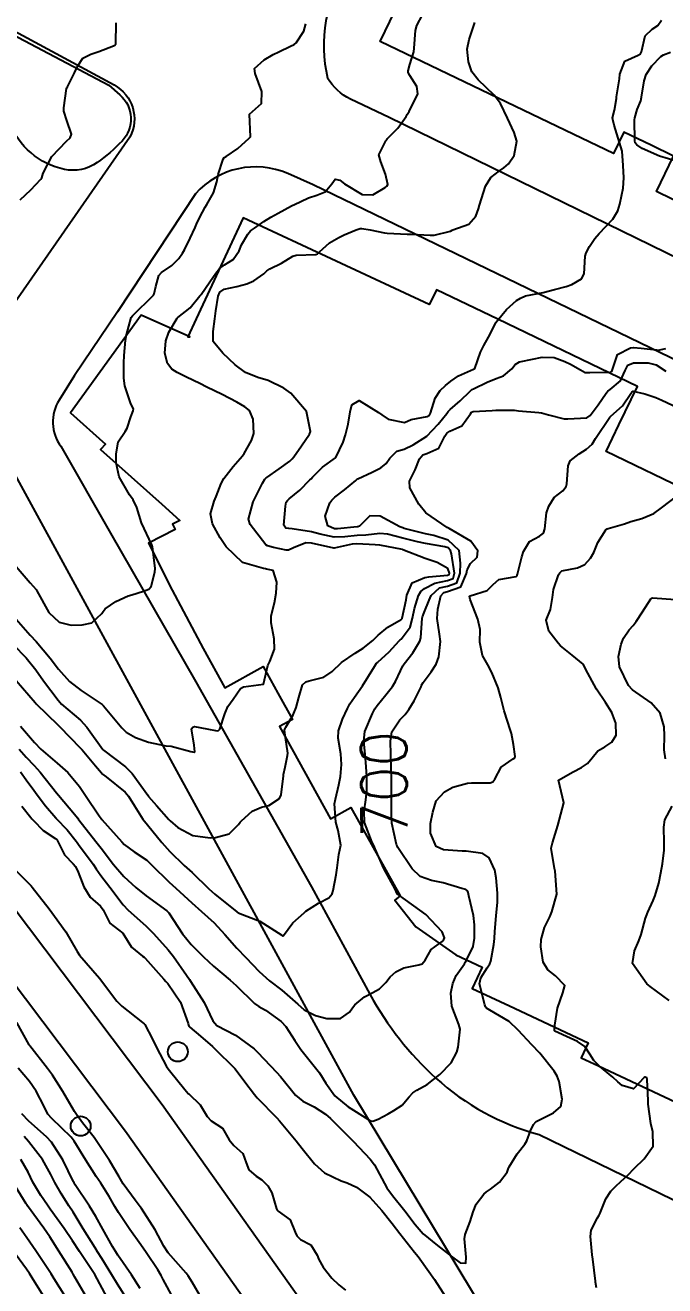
# Model space of a CAD drawing. Header units: metres. Extents: x 286371 to 293043, y 7462578 to 7466404.
# Drawn here: x 289867.5 to 289923.6, y 7464489.6 to 7464600.2 of the extents above; entities that cross this region are included whole.
import ezdxf
from ezdxf.enums import TextEntityAlignment as Align

# ---------------------------------------------------------------- set-up
doc = ezdxf.new("R2010")
doc.units = ezdxf.units.M
doc.header["$MEASUREMENT"] = 0
for name, color, linetype in [('Canteiro', 45, 'Continuous'), ('Cotas', 45, 'Continuous'), ('Curvas de Nivel 1m', 11, 'Continuous'), ('Curvas de Nivel 5m', 15, 'Continuous'), ('Edificações', 30, 'Continuous'), ('Linha Férrea', 20, 'Continuous'), ('Postes', 20, 'Continuous'), ('Vias primárias', 230, 'Continuous')]:
    doc.layers.add(name, color=color, linetype=linetype)
doc.styles.add('Style-STANDARD', font='STANDARD.shx')

msp = doc.modelspace()

# ---------------------------------------------------------------- linework, layer by layer
at = {"layer": 'Canteiro'}
msp.add_lwpolyline([(289865.83, 7464599.67), (289874.79, 7464594.93), (289875.76, 7464594.1, -0.43214), (289875.96, 7464590.04, -0.046887), (289873.77, 7464588.15, -0.209265), (289870.9, 7464587.55, -0.255514), (289866.1, 7464591.66, -0.033185), (289864.05, 7464598.36, -0.661156)], format="xyb", close=True, dxfattribs=at)
at = {"layer": 'Curvas de Nivel 1m', "flags": 128}
for points, elevation in [([(289866.46, 7464548.32), (289867.91, 7464546.69), (289868.43, 7464546.13), (289869.66, 7464544.67), (289870.39, 7464543.72), (289871.36, 7464542.64), (289872.36, 7464541.84), (289874.23, 7464540.6), (289874.34, 7464540.5), (289875.95, 7464538.57), (289876.31, 7464538.19), (289877.13, 7464537.72), (289878.29, 7464537.3), (289879.8, 7464536.99), (289880.28, 7464536.94), (289881.99, 7464536.48), (289882.27, 7464536.42), (289882.31, 7464536.43), (289882.34, 7464536.47), (289882.28, 7464537.03), (289882.06, 7464538.48), (289882.16, 7464538.63), (289882.31, 7464538.67), (289883.39, 7464538.46), (289884.3, 7464538.29), (289884.43, 7464538.32), (289884.52, 7464538.44), (289884.98, 7464539.78), (289885.25, 7464540.43), (289885.69, 7464541.08), (289886.36, 7464542.01), (289886.62, 7464542.15), (289888.36, 7464542.38), (289888.75, 7464544.02), (289888.92, 7464544.38), (289889.32, 7464545.47), (289889.29, 7464546.37), (289889.05, 7464547.77), (289889.05, 7464548.38), (289889.34, 7464549.52), (289889.48, 7464550.37), (289889.53, 7464551.34), (289889.21, 7464552.37), (289888.63, 7464552.49), (289888.53, 7464552.51), (289888.36, 7464552.55), (289886.53, 7464553.08), (289885.1, 7464554.44), (289884.57, 7464555.23), (289883.9, 7464556.45), (289883.72, 7464557.33), (289884.04, 7464558.45), (289884.21, 7464558.86), (289884.64, 7464559.99), (289884.89, 7464560.44), (289885.71, 7464561.48), (289886.53, 7464562.41), (289886.68, 7464562.62), (289887.32, 7464563.77), (289887.53, 7464564.39), (289887.47, 7464565.65), (289887.13, 7464566.4), (289886.74, 7464566.73), (289886.02, 7464567.14), (289884.75, 7464567.79), (289883.4, 7464568.45), (289882.77, 7464568.77), (289881.62, 7464569.33), (289880.78, 7464569.74), (289880.32, 7464570.04), (289879.95, 7464570.51), (289879.72, 7464571.43), (289879.8, 7464572.51), (289880.07, 7464573.27), (289880.78, 7464574.5), (289880.82, 7464574.53), (289880.86, 7464574.56), (289881.93, 7464575.42), (289882.79, 7464576.47), (289882.83, 7464576.52), (289882.89, 7464576.58), (289883.66, 7464577.7), (289884.19, 7464578.45), (289884.5, 7464578.87), (289884.94, 7464579.17), (289885.71, 7464579.65), (289886.22, 7464580.42), (289886.44, 7464580.94), (289886.98, 7464581.88), (289887.23, 7464582.15), (289887.57, 7464582.4), (289888.39, 7464582.98), (289889, 7464583.35), (289889.65, 7464583.72), (289890.82, 7464584.35), (289890.95, 7464584.41), (289891.02, 7464584.44), (289892.3, 7464585.05), (289893.03, 7464585.3), (289893.76, 7464585.58), (289894.36, 7464586.29), (289894.65, 7464586.69), (289895.05, 7464586.6), (289895.48, 7464586.28), (289897.03, 7464585.34), (289897.94, 7464585.32), (289899.03, 7464585.96), (289899.18, 7464586.07), (289899.27, 7464586.22), (289899.05, 7464587.12), (289898.65, 7464588.23), (289898.49, 7464588.82), (289899.1, 7464590.06), (289899.17, 7464590.16), (289899.22, 7464590.22), (289900.15, 7464591.18), (289900.87, 7464592.2), (289900.97, 7464592.36), (289901.14, 7464592.62), (289901.9, 7464594.18), (289901.82, 7464594.82), (289901.19, 7464595.78), (289901.04, 7464596.04), (289901.04, 7464596.19), (289901.2, 7464596.76), (289901.54, 7464597.86), (289901.57, 7464598.18), (289901.69, 7464599.73), (289901.81, 7464600.18), (289902.32, 7464601.11)], 697), ([(289866.42, 7464545.88), (289867.54, 7464544.7), (289868.39, 7464543.64), (289869.08, 7464542.67), (289870.35, 7464540.98), (289870.66, 7464540.65), (289872.32, 7464539.22), (289872.88, 7464538.62), (289874.28, 7464536.66), (289874.34, 7464536.59), (289876.25, 7464535.13), (289876.86, 7464534.56), (289878.22, 7464532.64), (289878.29, 7464532.53), (289878.98, 7464531.74), (289880.07, 7464530.51), (289880.18, 7464530.4), (289880.85, 7464529.82), (289882.16, 7464529.12), (289883.7, 7464528.92), (289884.16, 7464528.93), (289885.34, 7464529.25), (289886.18, 7464530.07), (289886.32, 7464530.28), (289886.43, 7464530.41), (289887.36, 7464531.24), (289888.2, 7464531.59), (289888.84, 7464531.74), (289889.78, 7464532.36), (289889.91, 7464532.67), (289890.12, 7464534.36), (289890.13, 7464534.47), (289890.26, 7464535.11), (289890.48, 7464536.14), (289890.5, 7464536.35), (289890.29, 7464537.7), (289890.21, 7464538.36), (289890.22, 7464538.44), (289890.31, 7464538.63), (289890.96, 7464539.71), (289891.22, 7464540.34), (289891.45, 7464541.23), (289891.78, 7464542.33), (289892.09, 7464542.61), (289892.37, 7464542.68), (289893.66, 7464543.02), (289894.38, 7464543.51), (289895.21, 7464544.28), (289896.41, 7464545.1), (289897.11, 7464545.55), (289897.96, 7464546.23), (289898.2, 7464546.46), (289898.43, 7464546.69), (289899.27, 7464547.38), (289900.45, 7464548.07), (289900.51, 7464548.14), (289900.53, 7464548.19), (289900.87, 7464549.8), (289900.94, 7464550.19), (289901.4, 7464551.28), (289902.51, 7464551.75), (289902.86, 7464551.81), (289904.51, 7464551.96), (289904.64, 7464552.01), (289904.67, 7464552.13), (289904.52, 7464552.55), (289903.6, 7464553.08), (289902.54, 7464553.42), (289900.59, 7464554.19), (289900.55, 7464554.2), (289898.56, 7464554.58), (289898.17, 7464554.62), (289896.56, 7464554.7), (289896.15, 7464554.67), (289894.55, 7464554.31), (289894.53, 7464554.31), (289892.56, 7464554.77), (289892.09, 7464554.79), (289890.98, 7464554.34), (289890.55, 7464554.15), (289890.34, 7464554.14), (289889.25, 7464554.37), (289888.7, 7464554.52), (289888.56, 7464554.62), (289887.18, 7464556.41), (289887.06, 7464556.87), (289887.47, 7464558.4), (289888.28, 7464560.02), (289888.49, 7464560.38), (289888.57, 7464560.45), (289888.65, 7464560.51), (289889.74, 7464561.27), (289890.67, 7464561.96), (289890.87, 7464562.15), (289891.02, 7464562.34), (289891.71, 7464563.31), (289892.39, 7464564.32), (289892.48, 7464564.55), (289892.12, 7464566.32), (289890.76, 7464567.93), (289890.15, 7464568.35), (289888.77, 7464569.04), (289887.86, 7464569.31), (289886.78, 7464569.73), (289885.87, 7464570.42), (289884.81, 7464571.42), (289883.94, 7464572.45), (289883.95, 7464573.33), (289884.1, 7464574.45), (289884.18, 7464575.13), (289884.38, 7464576.44), (289884.54, 7464576.79), (289884.9, 7464577.04), (289886.03, 7464577.29), (289886.9, 7464577.51), (289887.53, 7464577.77), (289888.38, 7464578.38), (289888.66, 7464578.64), (289888.92, 7464578.82), (289889.95, 7464579.34), (289890.94, 7464579.94), (289891.24, 7464580.03), (289892.94, 7464580.1), (289893.1, 7464580.15), (289893.27, 7464580.31), (289894.15, 7464581.1), (289894.96, 7464581.59), (289895.43, 7464581.81), (289896.48, 7464582.26), (289896.85, 7464582.38), (289896.98, 7464582.38), (289897.72, 7464582.24), (289898.97, 7464581.99), (289899.22, 7464581.97), (289900.97, 7464581.88), (289901.3, 7464581.86), (289902.97, 7464581.78), (289903.33, 7464581.79), (289904.77, 7464582.14), (289904.9, 7464582.21), (289904.98, 7464582.26), (289906.36, 7464582.74), (289906.99, 7464583.44), (289907.23, 7464584.1), (289907.32, 7464584.41), (289907.82, 7464586.08), (289908.29, 7464586.83), (289909.05, 7464587.42), (289909.43, 7464587.69), (289909.84, 7464588.05), (289910.36, 7464588.76), (289910.57, 7464590.04), (289910.36, 7464590.79), (289909.76, 7464592.05), (289909.15, 7464593.32), (289908.6, 7464594.07), (289907.18, 7464595.41), (289906.64, 7464596.1), (289906.33, 7464596.99), (289906.23, 7464598.11), (289906.39, 7464598.96), (289906.79, 7464600.1), (289906.91, 7464600.45)], 698), ([(289866.67, 7464542.71), (289868.35, 7464540.77), (289868.42, 7464540.68), (289870.32, 7464538.83), (289870.49, 7464538.65), (289872.29, 7464536.8), (289872.45, 7464536.62), (289873.64, 7464535.22), (289874.15, 7464534.6), (289874.24, 7464534.51), (289874.58, 7464534.25), (289876.22, 7464532.93), (289876.53, 7464532.56), (289877.04, 7464531.71), (289877.77, 7464530.54), (289878.18, 7464530.04), (289879.46, 7464528.51), (289880.14, 7464527.71), (289881.42, 7464526.49), (289882.11, 7464525.86), (289883.57, 7464524.45), (289884.09, 7464523.98), (289886.02, 7464522.42), (289886.06, 7464522.38), (289886.13, 7464522.34), (289888.05, 7464521.61), (289889.96, 7464520.36), (289890.03, 7464520.32), (289890.07, 7464520.31), (289890.12, 7464520.35), (289890.93, 7464521.46), (289891.92, 7464522.33), (289891.99, 7464522.4), (289892.07, 7464522.48), (289893.2, 7464523.18), (289894.08, 7464523.64), (289894.38, 7464524), (289894.46, 7464524.29), (289894.73, 7464525.67), (289894.81, 7464526.28), (289894.98, 7464527.44), (289895.15, 7464528.28), (289894.91, 7464529.55), (289894.7, 7464530.29), (289894.6, 7464531.9), (289894.67, 7464532.29), (289894.97, 7464533.55), (289895.12, 7464534.28), (289895.21, 7464535.33), (289895.14, 7464536.28), (289894.92, 7464537.66), (289894.93, 7464538.29), (289895.29, 7464539.31), (289895.74, 7464540.27), (289895.94, 7464540.67), (289896.35, 7464541.24), (289897.04, 7464542.25), (289898.09, 7464543.93), (289898.28, 7464544.23), (289898.34, 7464544.28), (289898.4, 7464544.32), (289899.38, 7464545.24), (289900.27, 7464546.2), (289900.35, 7464546.27), (289900.43, 7464546.34), (289901.22, 7464547.4), (289901.44, 7464548.18), (289901.61, 7464549.03), (289901.96, 7464550.17), (289902.15, 7464550.51), (289902.49, 7464550.78), (289903.39, 7464551.26), (289904.5, 7464551.48), (289904.99, 7464551.65), (289905.12, 7464552.13), (289904.84, 7464553.82), (289904.76, 7464554.13), (289904.55, 7464554.34), (289904.26, 7464554.43), (289902.56, 7464554.72), (289901.87, 7464554.87), (289900.57, 7464555.19), (289899.24, 7464555.55), (289898.57, 7464555.62), (289897.35, 7464555.46), (289896.57, 7464555.42), (289895.51, 7464555.33), (289894.57, 7464555.3), (289893.32, 7464555.56), (289892.58, 7464555.75), (289890.89, 7464556.03), (289890.58, 7464556.04), (289890.32, 7464556.09), (289890.14, 7464556.35), (289890.28, 7464558.02), (289890.36, 7464558.35), (289890.46, 7464558.51), (289890.62, 7464558.64), (289891.54, 7464559.42), (289892.44, 7464560.32), (289892.54, 7464560.42), (289892.65, 7464560.55), (289893.53, 7464561.44), (289894.67, 7464562.25), (289894.69, 7464562.27), (289894.71, 7464562.28), (289895.34, 7464563.63), (289895.55, 7464564.27), (289895.79, 7464565.2), (289895.97, 7464566.27), (289896.1, 7464566.9), (289896.75, 7464567.29), (289898.46, 7464566.23), (289898.73, 7464566.01), (289899.3, 7464565.65), (289900.72, 7464565.36), (289901.32, 7464565.6), (289902.73, 7464565.87), (289902.92, 7464565.98), (289903.01, 7464566.16), (289903.42, 7464567.49), (289903.86, 7464568.15), (289904.32, 7464568.59), (289904.78, 7464568.97), (289905.45, 7464569.45), (289906.79, 7464570.02), (289906.85, 7464570.05), (289906.91, 7464570.1), (289907.4, 7464571.51), (289907.69, 7464572.09), (289908.1, 7464572.82), (289908.73, 7464574.08), (289908.78, 7464574.15), (289908.86, 7464574.27), (289909.67, 7464575.26), (289910.55, 7464576.05), (289910.89, 7464576.27), (289911.33, 7464576.47), (289912.9, 7464576.76), (289913.88, 7464577.01), (289914.9, 7464577.29), (289915.41, 7464577.46), (289916.24, 7464577.95), (289916.48, 7464578.39), (289916.57, 7464579.95), (289916.66, 7464580.24), (289916.96, 7464580.8), (289917.41, 7464581.49), (289917.79, 7464581.93), (289918.99, 7464583.2), (289919.45, 7464583.91), (289919.61, 7464584.5), (289919.91, 7464585.9), (289919.95, 7464586.8), (289919.89, 7464587.9), (289919.83, 7464589.16), (289919.58, 7464589.91), (289919.12, 7464591.42), (289918.99, 7464591.92), (289918.96, 7464592.09), (289919.14, 7464592.76), (289919.31, 7464593.76), (289919.33, 7464593.91), (289919.58, 7464595.51), (289919.62, 7464595.91), (289920.04, 7464597.06), (289921.21, 7464597.57), (289921.41, 7464597.69), (289921.5, 7464597.88), (289921.84, 7464599.27), (289922.45, 7464599.87), (289922.93, 7464600.18), (289923.26, 7464600.65)], 699), ([(289866.67, 7464552.71), (289867.9, 7464551.29), (289868.43, 7464550.69), (289868.49, 7464550.59), (289869.54, 7464548.67), (289870.45, 7464547.84), (289871.51, 7464547.58), (289872.45, 7464547.6), (289873.3, 7464547.76), (289874.19, 7464548.6), (289874.29, 7464548.77), (289874.47, 7464548.99), (289875.41, 7464549.65), (289876.49, 7464550.15), (289876.82, 7464550.23), (289877.83, 7464550.54), (289878.31, 7464550.73), (289878.5, 7464550.95), (289878.84, 7464552.21), (289878.86, 7464552.53), (289878.62, 7464554.46), (289878.59, 7464554.53), (289878.56, 7464554.62), (289877.66, 7464556.55), (289877.27, 7464557.89), (289876.93, 7464558.56), (289876.62, 7464559.01), (289875.7, 7464560.58), (289875.44, 7464561.8), (289875.45, 7464562.58), (289875.62, 7464563.65), (289876.22, 7464564.57), (289876.42, 7464564.86), (289876.72, 7464565.84), (289876.94, 7464566.36), (289876.95, 7464566.56), (289876.74, 7464567), (289876.19, 7464568.57), (289876.11, 7464569.24), (289876.12, 7464570.57), (289876.14, 7464571.24), (289876.26, 7464572.57), (289876.35, 7464573.05), (289876.77, 7464574.57), (289876.87, 7464574.72), (289878.72, 7464576.53), (289878.79, 7464576.63), (289878.91, 7464577.29), (289879.19, 7464578.25), (289879.43, 7464578.52), (289880.33, 7464579.11), (289880.94, 7464579.75), (289881.25, 7464580.19), (289881.43, 7464580.49), (289881.94, 7464581.51), (289882.37, 7464582.47), (289882.56, 7464582.9), (289883, 7464583.81), (289883.24, 7464584.23), (289883.39, 7464584.46), (289883.97, 7464585.51), (289884.26, 7464586.45), (289884.4, 7464587.1), (289884.82, 7464588.44), (289884.92, 7464588.59), (289885.08, 7464588.69), (289886.12, 7464589.39), (289887.1, 7464590.28), (289887.17, 7464590.34), (289887.21, 7464590.4), (289887.13, 7464592.4), (289888.2, 7464593.34), (289888.23, 7464594.39), (289887.62, 7464595.96), (289887.58, 7464596.4), (289888.42, 7464597.17), (289889.21, 7464597.62), (289889.7, 7464597.88), (289890.72, 7464598.35), (289891.06, 7464598.51), (289891.23, 7464598.65), (289891.9, 7464599.68), (289892.09, 7464600.33)], 696), ([(289866.93, 7464536.7), (289867.56, 7464535.99), (289868.26, 7464535.25), (289868.79, 7464534.68), (289870.22, 7464532.87), (289870.38, 7464532.65), (289871.31, 7464531.53), (289872.07, 7464530.63), (289872.12, 7464530.57), (289872.18, 7464530.5), (289873.67, 7464528.6), (289874.14, 7464527.99), (289875.2, 7464526.58), (289876.11, 7464525.53), (289877.18, 7464524.55), (289878.08, 7464523.81), (289879.9, 7464522.51), (289880.06, 7464522.34), (289881.26, 7464520.49), (289882.02, 7464519.54), (289883.11, 7464518.46), (289883.99, 7464517.64), (289885.44, 7464516.42), (289885.97, 7464515.95), (289887.56, 7464514.39), (289887.94, 7464514.12), (289888.53, 7464513.78), (289889.92, 7464512.79), (289890.31, 7464512.35), (289891.11, 7464511.12), (289891.64, 7464510.33), (289891.87, 7464510.05), (289893.27, 7464508.3), (289893.83, 7464507.4), (289894.63, 7464506.28), (289895.8, 7464505.32), (289897.5, 7464504.24), (289897.78, 7464504.09), (289897.95, 7464504.06), (289898.43, 7464504.22), (289899.3, 7464504.7), (289899.8, 7464505), (289900.53, 7464505.46), (289901.13, 7464506.18), (289901.47, 7464506.53), (289901.82, 7464506.76), (289902.72, 7464507.27), (289903.84, 7464508.14), (289904.81, 7464509.18), (289905.33, 7464510.12), (289905.44, 7464510.56), (289905.62, 7464512.12), (289905.49, 7464512.54), (289904.87, 7464514.13), (289904.79, 7464515.29), (289904.96, 7464516.13), (289905.27, 7464516.82), (289905.99, 7464517.86), (289906.09, 7464518.02), (289906.14, 7464518.11), (289906.74, 7464519.38), (289906.88, 7464520.1), (289906.87, 7464521.28), (289906.78, 7464522.1), (289906.37, 7464523.82), (289906.32, 7464524.11), (289906.25, 7464524.27), (289906.1, 7464524.37), (289905.75, 7464524.47), (289904.11, 7464524.97), (289903.1, 7464525.17), (289902.11, 7464525.51), (289901.4, 7464526.19), (289900.15, 7464528.06), (289900.08, 7464528.21), (289900.03, 7464528.33), (289899.62, 7464530.21), (289899.58, 7464530.83), (289899.6, 7464532.21), (289899.6, 7464532.84), (289899.58, 7464534.21), (289899.56, 7464534.91), (289899.54, 7464536.22), (289899.49, 7464537.4), (289899.62, 7464538.21), (289900.32, 7464539.27), (289900.78, 7464539.74), (289901.12, 7464540.18), (289901.58, 7464540.94), (289902.18, 7464542.17), (289902.23, 7464542.3), (289902.37, 7464542.55), (289903.06, 7464543.48), (289903.5, 7464544.15), (289903.75, 7464544.8), (289903.9, 7464546.14), (289903.81, 7464546.77), (289903.59, 7464548.15), (289903.65, 7464548.97), (289903.92, 7464550.14), (289904.18, 7464550.44), (289904.49, 7464550.52), (289905.68, 7464550.93), (289906.17, 7464552.11), (289906.22, 7464552.41), (289906.53, 7464552.97), (289907.1, 7464553.53), (289907.15, 7464554.1), (289906.56, 7464554.94), (289904.66, 7464556.05), (289904.58, 7464556.09), (289904.46, 7464556.14), (289902.6, 7464557.43), (289901.98, 7464558.17), (289901.2, 7464559.62), (289901.18, 7464560.19), (289901.65, 7464561.19), (289902.04, 7464562.17), (289902.35, 7464562.5), (289902.68, 7464562.64), (289903.74, 7464563.09), (289904.27, 7464564.14), (289904.43, 7464564.42), (289904.71, 7464564.6), (289905.76, 7464565.07), (289906.51, 7464566.11), (289906.61, 7464566.24), (289906.74, 7464566.3), (289908.42, 7464566.4), (289908.74, 7464566.43), (289910.37, 7464566.42), (289910.74, 7464566.38), (289912.52, 7464566.23), (289912.74, 7464566.19), (289913.36, 7464566.01), (289914.73, 7464565.67), (289915.05, 7464565.66), (289916.73, 7464565.76), (289917, 7464565.95), (289917.7, 7464566.89), (289918.4, 7464567.92), (289918.57, 7464568.11), (289918.77, 7464568.23), (289919.67, 7464569.01), (289920.08, 7464569.9), (289920.31, 7464570.38), (289920.8, 7464570.57), (289922.09, 7464570.57), (289922.8, 7464570.41), (289923.66, 7464569.84)], 701), ([(289867.04, 7464534.71), (289867.54, 7464534), (289868.22, 7464533.09), (289868.53, 7464532.68), (289869.25, 7464531.72), (289870.14, 7464530.66), (289870.16, 7464530.63), (289870.18, 7464530.61), (289871.15, 7464529.62), (289871.93, 7464528.63), (289872.02, 7464528.5), (289872.15, 7464528.34), (289873.43, 7464526.6), (289873.7, 7464526.19), (289874.11, 7464525.6), (289874.89, 7464524.58), (289876.07, 7464523.02), (289876.5, 7464522.56), (289878.04, 7464521.18), (289878.73, 7464520.52), (289880.01, 7464519.08), (289880.46, 7464518.5), (289881.6, 7464516.86), (289881.88, 7464516.48), (289881.97, 7464516.35), (289883.17, 7464514.46), (289883.92, 7464512.86), (289884.27, 7464512.44), (289885.9, 7464511.6), (289887.54, 7464510.39), (289887.87, 7464510.07), (289889.51, 7464508.36), (289889.84, 7464507.98), (289891.16, 7464506.33), (289891.81, 7464505.8), (289892.8, 7464505.31), (289893.79, 7464504.66), (289894.23, 7464504.29), (289895.76, 7464502.76), (289896.26, 7464502.26), (289897.73, 7464500.71), (289898.11, 7464500.23), (289898.53, 7464499.4), (289899.19, 7464498.21), (289899.68, 7464497.54), (289900.76, 7464496.19), (289901.65, 7464494.98), (289902.38, 7464494.16), (289903.62, 7464493.15), (289904.93, 7464492.12), (289905.6, 7464491.62), (289906.1, 7464491.61), (289906.14, 7464492.11), (289905.99, 7464493.74), (289906.06, 7464494.11), (289906.5, 7464495.25), (289906.74, 7464496.1), (289907, 7464496.77), (289907.69, 7464497.64), (289907.93, 7464497.84), (289908.27, 7464498.08), (289909.06, 7464498.71), (289909.72, 7464499.59), (289909.86, 7464499.92), (289909.92, 7464500.05), (289910.6, 7464501.18), (289911.28, 7464502.03), (289911.46, 7464502.33), (289911.77, 7464503.21), (289912.03, 7464503.77), (289912.28, 7464504.02), (289913.26, 7464504.53), (289913.8, 7464504.79), (289914.45, 7464505.34), (289914.56, 7464505.98), (289914.28, 7464507.54), (289914.13, 7464507.99), (289913.85, 7464508.43), (289912.59, 7464510.01), (289911.89, 7464510.76), (289910.7, 7464512.04), (289909.92, 7464512.79), (289908.21, 7464513.8), (289907.93, 7464513.98), (289907.83, 7464514.09), (289907.76, 7464514.26), (289907.32, 7464516.09), (289907.43, 7464516.64), (289907.99, 7464517.5), (289908.22, 7464517.85), (289908.3, 7464518.08), (289908.55, 7464519.54), (289908.61, 7464520.08), (289908.65, 7464520.68), (289908.77, 7464522.07), (289908.88, 7464523.26), (289908.88, 7464524.06), (289908.78, 7464525.4), (289908.65, 7464526.07), (289908.14, 7464527.17), (289907.61, 7464527.55), (289906.15, 7464527.74), (289905.78, 7464527.74), (289904.15, 7464527.86), (289903.52, 7464528.15), (289903.01, 7464529.32), (289903.02, 7464530.16), (289903.21, 7464531.17), (289903.51, 7464532.15), (289904.23, 7464532.95), (289904.98, 7464533.37), (289906.24, 7464533.72), (289906.59, 7464533.75), (289908.24, 7464533.73), (289908.48, 7464533.83), (289908.64, 7464534.07), (289909.2, 7464535.12), (289910.27, 7464535.85), (289910.39, 7464535.93), (289910.44, 7464536.04), (289910.29, 7464537.11), (289910.1, 7464538.05), (289910.02, 7464538.34), (289909.48, 7464540.06), (289909.19, 7464541.23), (289908.94, 7464542.07), (289908.38, 7464543.42), (289908.03, 7464544.08), (289907.58, 7464544.92), (289907.34, 7464546.09), (289907.35, 7464547.18), (289907.15, 7464548.09), (289906.48, 7464549.83), (289906.44, 7464550.11), (289906.47, 7464550.12), (289906.48, 7464550.13), (289907.98, 7464550.6), (289908.5, 7464551.13), (289909, 7464551.58), (289910.51, 7464551.84), (289910.61, 7464551.94), (289910.64, 7464552.04), (289911.01, 7464553.56), (289911.17, 7464554.04), (289911.68, 7464554.91), (289912.56, 7464555.37), (289912.93, 7464555.65), (289913.03, 7464556.01), (289913.19, 7464557.41), (289913.38, 7464558), (289913.86, 7464558.76), (289914.62, 7464559.36), (289914.9, 7464559.72), (289914.97, 7464559.98), (289915.08, 7464561.56), (289915.27, 7464561.98), (289916.04, 7464562.6), (289916.69, 7464563.02), (289917.18, 7464563.46), (289917.48, 7464563.94), (289918.73, 7464565.83), (289918.81, 7464565.91), (289919.84, 7464566.81), (289920.59, 7464567.89), (289920.66, 7464568), (289920.77, 7464568.11), (289921.8, 7464567.87), (289922.76, 7464567.54), (289923.29, 7464567.31), (289924.74, 7464566.63)], 702), ([(289917.56, 7464489.43), (289917.49, 7464489.94), (289917.48, 7464490.02), (289917.25, 7464491.94), (289917.2, 7464492.34), (289917.04, 7464493.94), (289917.09, 7464494.48), (289917.66, 7464495.57), (289917.79, 7464495.8), (289917.85, 7464495.93), (289918.38, 7464497.23), (289918.82, 7464497.92), (289919.25, 7464498.36), (289919.71, 7464498.75), (289920.31, 7464499.31), (289920.86, 7464499.89), (289921.74, 7464500.75), (289922.53, 7464501.85), (289922.52, 7464503.11), (289922.32, 7464503.86), (289922.11, 7464505.55), (289922.1, 7464505.86), (289922, 7464507.7), (289921.99, 7464507.86), (289921.84, 7464507.91), (289921.81, 7464507.9), (289921.76, 7464507.87), (289920.82, 7464506.89), (289919.83, 7464507.18), (289919.43, 7464507.49), (289919.01, 7464507.91), (289917.86, 7464508.86), (289917.32, 7464509.39), (289916.99, 7464509.94), (289916.54, 7464510.61), (289915.89, 7464511.05), (289915.26, 7464511.33), (289913.9, 7464511.96), (289913.88, 7464511.99), (289913.91, 7464512.47), (289914.16, 7464513.98), (289914.61, 7464515.32), (289914.79, 7464515.97), (289913.98, 7464516.79), (289913.31, 7464517.32), (289912.88, 7464518), (289912.67, 7464519.35), (289912.72, 7464520), (289913, 7464521.04), (289913.47, 7464521.99), (289913.64, 7464522.41), (289914.08, 7464523.98), (289913.93, 7464525.99), (289913.89, 7464526.22), (289913.6, 7464527.99), (289913.7, 7464528.46), (289914.18, 7464529.98), (289914.7, 7464531.98), (289914.24, 7464533.98), (289915.52, 7464534.7), (289916.26, 7464535.09), (289916.79, 7464535.42), (289917.2, 7464535.94), (289917.67, 7464536.54), (289918.29, 7464536.88), (289918.92, 7464537.29), (289919.29, 7464537.91), (289919.26, 7464538.97), (289918.9, 7464539.92), (289918.35, 7464540.77), (289917.56, 7464541.94), (289916.59, 7464543.75), (289916.5, 7464543.95), (289916.4, 7464544.15), (289915.43, 7464544.95), (289914.42, 7464545.76), (289914.19, 7464545.99), (289913.39, 7464547.05), (289913.15, 7464548), (289913.52, 7464548.94), (289913.72, 7464550), (289913.8, 7464550.69), (289914.23, 7464551.99), (289914.34, 7464552.17), (289914.52, 7464552.33), (289915.9, 7464552.59), (289916.53, 7464552.89), (289917.04, 7464553.44), (289917.33, 7464553.94), (289917.69, 7464554.81), (289918.37, 7464555.93), (289918.49, 7464556.02), (289918.58, 7464556.05), (289920.01, 7464556.47), (289920.59, 7464556.65), (289921.55, 7464556.92), (289922.6, 7464557.35), (289923.27, 7464557.85), (289924.62, 7464558.89)], 703), ([(289923.62, 7464535.84), (289923.51, 7464536.62), (289923.53, 7464537.85), (289923.51, 7464538.66), (289923.16, 7464539.85), (289922.35, 7464540.76), (289920.73, 7464541.89), (289920.37, 7464542.27), (289919.59, 7464543.91), (289919.49, 7464544.82), (289919.72, 7464545.91), (289919.92, 7464546.42), (289920.44, 7464547.17), (289920.79, 7464547.55), (289921.03, 7464547.89), (289921.59, 7464548.75), (289922.32, 7464549.87), (289922.4, 7464549.95), (289922.49, 7464549.96), (289924.48, 7464549.83)], 704), ([(289867.17, 7464531.68), (289867.95, 7464530.7), (289868.06, 7464530.58), (289868.18, 7464530.44), (289869.04, 7464529.55), (289870.16, 7464528.82), (289870.24, 7464528.75), (289870.3, 7464528.66), (289870.92, 7464527.43), (289871.66, 7464526.63), (289871.89, 7464526.4), (289872.11, 7464525.89), (289872.46, 7464524.99), (289872.61, 7464524.62), (289873.17, 7464523.7), (289874.07, 7464522.91), (289874.29, 7464522.59), (289874.88, 7464521.42), (289876.03, 7464520.56), (289876.78, 7464519.32), (289877.76, 7464518.54), (289877.91, 7464518.44), (289878, 7464518.36), (289879.61, 7464516.51), (289879.79, 7464516.32), (289879.97, 7464516.13), (289881.09, 7464514.49), (289881.76, 7464512.63), (289881.8, 7464512.48), (289881.83, 7464512.39), (289881.91, 7464512.3), (289882.84, 7464511.52), (289883.89, 7464510.6), (289884.06, 7464510.44), (289885.85, 7464508.66), (289886.06, 7464508.41), (289886.73, 7464507.5), (289887.57, 7464506.39), (289887.81, 7464506.11), (289889.52, 7464504.36), (289889.78, 7464504.07), (289891.22, 7464502.33), (289891.74, 7464501.66), (289892.84, 7464500.31), (289893.71, 7464499.51), (289895.16, 7464498.82), (289895.7, 7464498.65), (289896.51, 7464498.25), (289897.68, 7464497.4), (289898.74, 7464496.22), (289899.65, 7464495.07), (289900.31, 7464494.19), (289901.61, 7464492.55), (289901.92, 7464492.17), (289902.87, 7464490.87), (289903.36, 7464490.15), (289903.57, 7464489.85), (289904.67, 7464488.13)], 703), ([(289923.95, 7464514.64), (289922.26, 7464515.86), (289921.97, 7464516.11), (289920.71, 7464517.88), (289920.9, 7464518.99), (289921.29, 7464519.88), (289921.47, 7464520.44), (289921.87, 7464521.87), (289921.91, 7464522.01), (289922.06, 7464522.39), (289922.54, 7464523.4), (289922.71, 7464523.86), (289923.04, 7464524.92), (289923.22, 7464525.85), (289923.34, 7464526.64), (289923.49, 7464527.84), (289923.5, 7464528.49), (289923.46, 7464529.85), (289923.55, 7464530.48), (289924.2, 7464531.68)], 704), ([(289866.12, 7464526.58), (289867.98, 7464524.7), (289868.09, 7464524.57), (289869.57, 7464522.67), (289870.05, 7464522.03), (289871.04, 7464520.65), (289872.01, 7464518.94), (289872.22, 7464518.63), (289873.97, 7464516.6), (289875.49, 7464514.58), (289875.94, 7464514.14), (289877.74, 7464512.72), (289877.91, 7464512.6), (289877.94, 7464512.57), (289877.97, 7464512.54), (289878.63, 7464511.26), (289878.99, 7464510.53), (289879.86, 7464508.86), (289880, 7464508.65), (289880.11, 7464508.51), (289881.47, 7464506.84), (289881.76, 7464506.49), (289881.81, 7464506.44), (289882.81, 7464505.48), (289883.42, 7464504.46), (289883.78, 7464504.07), (289884.76, 7464503.43), (289885.36, 7464502.43), (289885.75, 7464501.93), (289886.54, 7464501.21), (289886.83, 7464500.4), (289887.09, 7464499.78), (289887.71, 7464499.23), (289888.22, 7464498.9), (289888.74, 7464498.37), (289889.1, 7464497.78), (289889.51, 7464496.36), (289889.55, 7464496.25), (289889.66, 7464496.15), (289890.7, 7464495.39), (289891.14, 7464494.33), (289891.29, 7464494), (289891.62, 7464493.68), (289892.5, 7464493.2), (289893.07, 7464492.31), (289893.23, 7464491.93), (289893.59, 7464491.25), (289894.36, 7464490.28), (289894.98, 7464489.69), (289895.56, 7464489.22)], 704), ([(289882.97, 7464488.46), (289882.12, 7464489.92), (289881.76, 7464490.48), (289881.58, 7464490.71), (289879.99, 7464492.51), (289879.61, 7464493.09), (289878.86, 7464494.53), (289877.66, 7464496.38), (289877.54, 7464496.55), (289877.11, 7464497.11), (289876.07, 7464498.57), (289875.7, 7464499.16), (289874.86, 7464500.59), (289873.76, 7464502.28), (289873.52, 7464502.61), (289872.5, 7464503.91), (289871.96, 7464504.63), (289871.8, 7464504.89), (289870.77, 7464506.65), (289869.85, 7464508.09), (289869.43, 7464508.67), (289867.88, 7464510.66), (289867.86, 7464510.69), (289867.82, 7464510.76), (289866.72, 7464512.71)], 704), ([(289880.47, 7464488.5), (289879.57, 7464490.17), (289879.39, 7464490.52), (289879.09, 7464491.01), (289878.07, 7464492.54), (289877.61, 7464493.19), (289876.63, 7464494.56), (289875.66, 7464496.03), (289875.33, 7464496.58), (289874.83, 7464497.43), (289874.1, 7464498.6), (289873.7, 7464499.2), (289872.78, 7464500.62), (289871.76, 7464502.3), (289871.5, 7464502.64), (289869.79, 7464504.3), (289869.46, 7464504.67), (289869.09, 7464505.39), (289868.43, 7464506.69), (289867.84, 7464507.52), (289866.84, 7464508.71)], 703), ([(289877.56, 7464489.36), (289876.78, 7464490.56), (289875.6, 7464492.3), (289875.42, 7464492.58), (289875.13, 7464493.07), (289874.27, 7464494.59), (289873.65, 7464495.7), (289873.1, 7464496.61), (289871.85, 7464498.47), (289871.75, 7464498.63), (289871.7, 7464498.73), (289870.77, 7464500.65), (289869.76, 7464502.22), (289869.33, 7464502.67), (289867.78, 7464504.05), (289867.17, 7464504.7)], 702), ([(289876.33, 7464488.56), (289875.56, 7464489.75), (289875.05, 7464490.58), (289874.18, 7464492.01), (289873.82, 7464492.6), (289873.61, 7464492.94), (289872.55, 7464494.62), (289871.66, 7464496.07), (289871.3, 7464496.64), (289870.63, 7464497.7), (289870.06, 7464498.66), (289869.71, 7464499.38), (289868.98, 7464500.68), (289867.76, 7464502.26), (289867.37, 7464502.7)], 701), ([(289872.83, 7464488.62), (289871.83, 7464490.37), (289871.68, 7464490.63), (289871.58, 7464490.81), (289870.41, 7464492.65), (289869.62, 7464493.9), (289869.09, 7464494.67), (289867.66, 7464496.64), (289867.63, 7464496.7), (289867.55, 7464496.81), (289866.39, 7464498.71)], 699), ([(289871.01, 7464488.64), (289870.01, 7464490.21), (289869.73, 7464490.66), (289869.58, 7464490.91), (289868.41, 7464492.68), (289867.62, 7464493.82), (289866.99, 7464494.7)], 698), ([(289869.1, 7464488.67), (289868.31, 7464489.93), (289867.84, 7464490.69), (289867.58, 7464491.07), (289866.39, 7464492.71)], 697)]:
    msp.add_lwpolyline(points, dxfattribs=dict(at, elevation=elevation))
at = {"layer": 'Curvas de Nivel 5m', "flags": 128}
for points, elevation in [([(289867.02, 7464584.88), (289867.96, 7464585.77), (289868.84, 7464586.69), (289868.92, 7464586.81), (289869.05, 7464587.22), (289869.79, 7464588.67), (289871.09, 7464590.02), (289871.42, 7464590.32), (289871.52, 7464590.64), (289871.12, 7464591.83), (289870.85, 7464592.65), (289870.84, 7464592.95), (289871.08, 7464594.65), (289871.11, 7464594.7), (289871.17, 7464594.81), (289871.8, 7464596.02), (289872.08, 7464596.63), (289872.52, 7464597.31), (289873.21, 7464597.67), (289873.93, 7464597.89), (289875.22, 7464598.4), (289875.34, 7464598.46), (289875.4, 7464598.58), (289875.43, 7464600.4)], 695), ([(289924.66, 7464588.24), (289923.08, 7464588.7), (289921.57, 7464589.4), (289921.09, 7464589.72), (289920.97, 7464589.89), (289920.92, 7464590.06), (289920.9, 7464591.89), (289920.92, 7464592.09), (289921.14, 7464592.82), (289921.45, 7464593.58), (289921.52, 7464593.88), (289921.74, 7464595.31), (289921.92, 7464595.87), (289922.43, 7464596.63), (289923.21, 7464597.45), (289923.45, 7464597.61), (289924.06, 7464597.84)], 700), ([(289867.05, 7464538.7), (289868.29, 7464537.27), (289868.84, 7464536.68), (289870.27, 7464535.46), (289871.21, 7464534.64), (289872.23, 7464533.4), (289872.75, 7464532.62), (289873.95, 7464530.84), (289874.12, 7464530.6), (289874.18, 7464530.52), (289875.93, 7464528.57), (289876.15, 7464528.33), (289877.01, 7464527.68), (289878.13, 7464526.95), (289878.54, 7464526.53), (289880.1, 7464525.01), (289880.69, 7464524.5), (289882.08, 7464523.21), (289882.92, 7464522.46), (289884.05, 7464521.44), (289884.97, 7464520.43), (289886.02, 7464519.24), (289886.81, 7464518.4), (289887.99, 7464517.18), (289888.89, 7464516.37), (289889.96, 7464515.56), (289891.37, 7464514.33), (289891.93, 7464513.82), (289892.91, 7464513.32), (289893.92, 7464513.07), (289895.12, 7464513.07), (289895.92, 7464513.62), (289896.18, 7464514.01), (289896.37, 7464514.26), (289897.22, 7464514.97), (289897.95, 7464515.34), (289898.54, 7464515.65), (289899.08, 7464516.22), (289899.48, 7464516.71), (289899.98, 7464517.16), (289900.67, 7464517.51), (289901.99, 7464517.76), (289902.29, 7464517.87), (289902.55, 7464518.17), (289903.07, 7464519.1), (289904.02, 7464519.81), (289904.18, 7464519.98), (289904.23, 7464520.14), (289904.03, 7464520.65), (289902.59, 7464522.17), (289902.07, 7464522.56), (289900.82, 7464523.46), (289900.09, 7464524.01), (289900, 7464524.21), (289899.91, 7464524.4), (289898.92, 7464526.22), (289898.15, 7464527.95), (289898.03, 7464528.24), (289897.88, 7464528.51), (289897.21, 7464530.25), (289897.19, 7464531.26), (289897.35, 7464532.25), (289897.44, 7464533.04), (289897.44, 7464534.25), (289897.37, 7464535.13), (289897.27, 7464536.25), (289897.16, 7464537.38), (289897.25, 7464538.25), (289897.91, 7464539.82), (289898.14, 7464540.23), (289898.34, 7464540.52), (289899.1, 7464541.47), (289899.69, 7464542.2), (289899.95, 7464542.62), (289900.38, 7464543.55), (289900.58, 7464544.01), (289900.7, 7464544.19), (289901.45, 7464545.14), (289902.07, 7464546.17), (289902.15, 7464546.45), (289902.29, 7464548.17), (289902.32, 7464548.31), (289902.46, 7464548.68), (289902.88, 7464549.76), (289903.07, 7464550.16), (289903.81, 7464550.83), (289904.5, 7464551), (289905.33, 7464551.29), (289905.62, 7464552.12), (289905.63, 7464553.01), (289905.52, 7464554.12), (289904.56, 7464555.03), (289903.29, 7464555.44), (289902.58, 7464555.58), (289900.71, 7464556.06), (289900.58, 7464556.1), (289900.33, 7464556.2), (289898.6, 7464557.14), (289897.68, 7464557.16), (289896.77, 7464556.25), (289896.64, 7464556.2), (289896.58, 7464556.19), (289894.84, 7464556.02), (289894.58, 7464556.03), (289894.01, 7464556.29), (289893.76, 7464557.14), (289894.19, 7464558.29), (289894.37, 7464558.54), (289894.62, 7464558.79), (289895.48, 7464559.43), (289896.45, 7464560.26), (289896.56, 7464560.34), (289896.65, 7464560.4), (289897.89, 7464561), (289898.66, 7464561.37), (289899.12, 7464561.76), (289899.45, 7464562.21), (289900.07, 7464562.82), (289900.69, 7464563.02), (289901.5, 7464563.38), (289902.7, 7464564.16), (289903.67, 7464565.2), (289904.45, 7464566.14), (289904.57, 7464566.3), (289904.74, 7464566.48), (289905.61, 7464567.26), (289906.5, 7464568.11), (289906.64, 7464568.23), (289906.77, 7464568.31), (289907.97, 7464568.89), (289908.78, 7464569.2), (289909.42, 7464569.43), (289910.13, 7464570.05), (289910.42, 7464570.43), (289910.8, 7464570.66), (289911.94, 7464570.9), (289912.81, 7464571.07), (289913.85, 7464571.04), (289914.8, 7464570.7), (289915.28, 7464570.46), (289916.17, 7464569.96), (289916.58, 7464569.74), (289916.79, 7464569.72), (289916.99, 7464569.74), (289918.79, 7464569.75), (289918.89, 7464569.81), (289918.93, 7464569.91), (289919.41, 7464571.31), (289920.56, 7464571.89), (289920.78, 7464571.93), (289920.82, 7464571.94), (289921.47, 7464571.87), (289922.82, 7464571.71), (289922.98, 7464571.69), (289923.66, 7464571.84)], 700), ([(289874.64, 7464488.59), (289873.57, 7464490.6), (289872.23, 7464492.62), (289871.62, 7464493.56), (289870.88, 7464494.65), (289869.66, 7464496.32), (289869.41, 7464496.67), (289868.84, 7464497.52), (289868.15, 7464498.69), (289867.72, 7464499.58), (289867.08, 7464500.7)], 700)]:
    msp.add_lwpolyline(points, dxfattribs=dict(at, elevation=elevation))
at = {"layer": 'Edificações'}
for points in [[(289927.02, 7464583.58), (289922.82, 7464585.62), (289924.33, 7464588.72), (289922.37, 7464589.68), (289919.97, 7464590.83), (289919.06, 7464588.94), (289914.84, 7464590.97), (289898.6, 7464598.77), (289902.43, 7464606.74)], [(289925.92, 7464559.18), (289918.4, 7464562.8), (289919.53, 7464565.14), (289921.15, 7464568.5), (289908.9, 7464574.4), (289903.54, 7464576.99), (289903.1, 7464576.07), (289902.9, 7464575.7), (289886.57, 7464583.3), (289882.45, 7464574.45), (289881.72, 7464572.87), (289881.9, 7464572.87), (289877.63, 7464574.77), (289871.43, 7464566.2), (289874.5, 7464563.46), (289874.06, 7464562.98), (289879.45, 7464558.17), (289881.03, 7464556.76), (289880.39, 7464556.43), (289880.62, 7464555.96), (289878.28, 7464554.76), (289880.36, 7464550.65), (289883.06, 7464545.52), (289884.97, 7464542.07), (289888.33, 7464543.93), (289889.62, 7464541.6), (289890.9, 7464539.3), (289889.76, 7464538.67), (289894.24, 7464530.58), (289896.03, 7464531.57), (289900.34, 7464523.81), (289899.87, 7464523.44), (289901.72, 7464521.11), (289905.22, 7464518.65), (289907.54, 7464517.56), (289906.66, 7464515.69), (289909.94, 7464514.16), (289916.84, 7464510.92), (289916.22, 7464509.61), (289917.74, 7464508.9), (289925.47, 7464505.28)]]:
    msp.add_lwpolyline(points, dxfattribs=at)
at = {"layer": 'Linha Férrea'}
for points in [[(290016.85, 7464289.79), (290005.19, 7464307.92), (289990.78, 7464330.33), (289978.18, 7464349.22), (289964.13, 7464371.16), (289955.79, 7464383.96), (289945.54, 7464399.97), (289936.29, 7464413.8), (289920.79, 7464437.79), (289910.89, 7464452.83), (289900.29, 7464468.56), (289891.06, 7464482.26), (289876.25, 7464503.15), (289860.21, 7464524.4), (289847.79, 7464538.98), (289832.77, 7464555.2), (289817.58, 7464569.88), (289800.74, 7464584), (289781.75, 7464598.34), (289758.85, 7464613.2)], [(289784.05, 7464601.62), (289803.24, 7464587.13), (289820.26, 7464572.85), (289835.63, 7464558), (289850.78, 7464541.64), (289863.33, 7464526.9), (289879.48, 7464505.51), (289894.35, 7464484.53), (289903.61, 7464470.79), (289915.61, 7464452.84), (289924.19, 7464440.02), (289939.69, 7464416.03), (289948.94, 7464402.2), (289959.2, 7464386.17), (289967.55, 7464373.37), (289981.59, 7464351.45), (289994.19, 7464332.56), (290008.61, 7464310.12), (290020.3, 7464291.95)]]:
    msp.add_lwpolyline(points, dxfattribs=at)
at = {"layer": 'Postes'}
for centre in [(289880.85, 7464510.14), (289872.33, 7464503.62)]:
    msp.add_circle(centre, 0.866, dxfattribs=at)
at = {"layer": 'Vias primárias'}
for points, elevation in [([(289940.02, 7464646.32, 0.290533), (289930.6, 7464645.21, -0.026402), (289927.94, 7464643.28), (289922.4, 7464638.11), (289910.62, 7464626.23), (289902.16, 7464614.85), (289895.72, 7464605.24, 0.209647), (289893.98, 7464595.56, 3.418094)], 699.29), ([(290130.64, 7464510.15), (290136.85, 7464498.54, -0.724821), (290124.1, 7464485.21), (290106.54, 7464492.91), (290056.92, 7464516.41), (289969.5, 7464557.83), (289899.39, 7464592.1), (289895.98, 7464593.72, -0.141498), (289893.98, 7464595.56, -3.437667)], 703.08)]:
    msp.add_lwpolyline(points, format="xyb", dxfattribs=dict(at, elevation=elevation))
for points in [[(289843.57, 7464184.41), (289895.6, 7464214.15), (289942.72, 7464242.25), (289980.18, 7464263.54), (289990.95, 7464269.66, -0.156937), (289994.78, 7464270.46, -0.024643), (290002.91, 7464269.19, 0.181622), (290007.59, 7464269.84), (290040.79, 7464288.83, 0.468635), (290041.91, 7464295.17), (290036.8, 7464301.28), (290017.94, 7464326.56), (290008.64, 7464338.64), (289982.96, 7464373.42), (289944.51, 7464427.23), (289928.52, 7464452.84), (289896.29, 7464506.33), (289866.44, 7464561.04, -0.122516), (289863.62, 7464571.85), (289861.44, 7464584.41, 0.175164), (289846.93, 7464609.83, 0.106816)], [(289856.29, 7464605.24), (289875.26, 7464594.96, -0.410805), (289876.65, 7464590.39), (289866.11, 7464575.24, 0.085131), (289856.29, 7464605.24, -1.993293)], [(290131.9, 7464452.84), (290136.11, 7464461.18, 0.456033), (290131.33, 7464472.86), (290122.43, 7464477.03), (290019, 7464525.82), (289949.11, 7464558.91), (289892.72, 7464586.2), (289890.49, 7464587.18, 0.325392), (289882.4, 7464585.41), (289875.57, 7464575.05), (289871.8, 7464569.47), (289870.44, 7464567.31, 0.310015), (289870.59, 7464563.26), (289874.94, 7464555.65), (289882.44, 7464542.6), (289892.56, 7464524.62), (289897.7, 7464515.19, 0.083076), (289903.47, 7464507.84, 0.119599), (289912.53, 7464502.88), (289929.48, 7464494.64), (289963.54, 7464477.91), (289972.19, 7464474.02), (289998.95, 7464461.1), (290014.39, 7464453.61)]]:
    msp.add_lwpolyline(points, format="xyb", dxfattribs=at)

# ---------------------------------------------------------------- texts
at = {"layer": 'Cotas', "style": 'Style-STANDARD'}
msp.add_text('700', height=4, rotation=90.6359, dxfattribs=at).set_placement((289898.94, 7464533.6, 700), align=Align.MIDDLE_CENTER)

doc.saveas('drawing.dxf')
